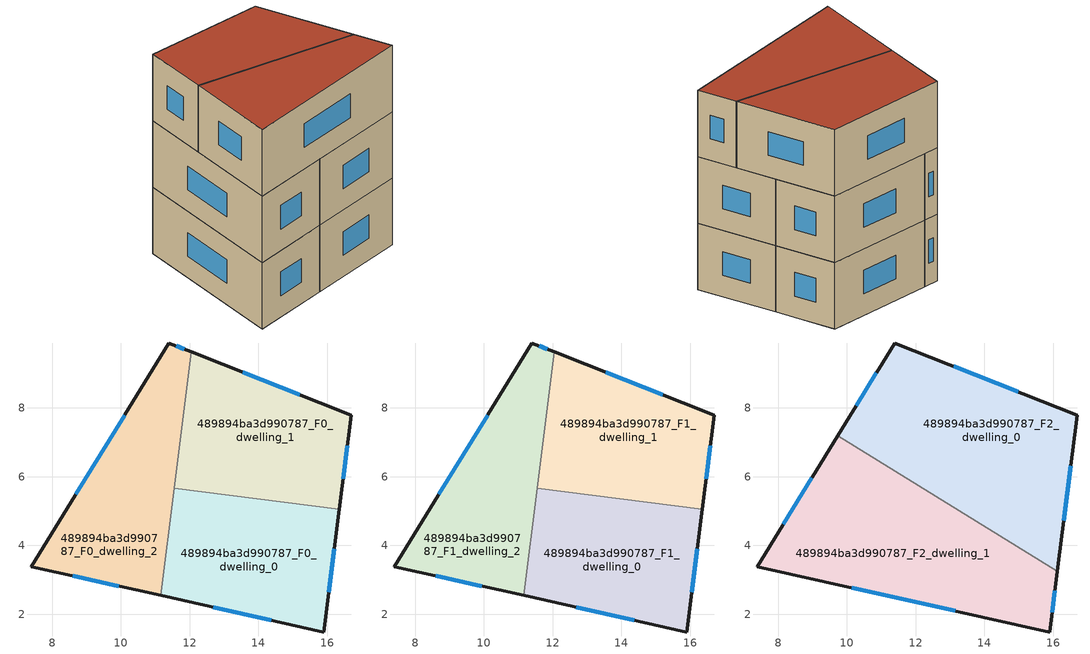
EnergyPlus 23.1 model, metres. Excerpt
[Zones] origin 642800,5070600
489894ba3d990787_F0_dwelling_0
 floor ground (EU_floor_Construction): 15.9,1.48 16.36,5.05 11.55,5.66 11.16,2.54 z0
 wall outside (EU_wall_Construction): 16.36,5.05 15.9,1.48 11.16,2.54 z0:3
 wall to 489894ba3d990787_F0_dwelling_1 (EU_wall_Construction): 11.55,5.66 16.36,5.05 z0:3
 wall to 489894ba3d990787_F0_dwelling_2 (EU_wall_Construction): 11.16,2.54 11.55,5.66 z0:3
 window (EU_Window_Construction): 16.21,3.9 16.05,2.63 / 14.37,1.82 12.69,2.2 z0.97:2.03
489894ba3d990787_F0_dwelling_1
 floor ground (EU_floor_Construction): 16.36,5.05 16.7,7.79 12.06,9.63 11.55,5.66 z0
 wall outside (EU_wall_Construction): 12.06,9.63 16.7,7.79 16.36,5.05 z0:3
 wall to 489894ba3d990787_F0_dwelling_2 (EU_wall_Construction): 11.55,5.66 12.06,9.63 z0:3
 window (EU_Window_Construction): 16.59,6.9 16.47,5.94 / 13.55,9.03 15.2,8.38 z0.97:2.03
489894ba3d990787_F0_dwelling_2
 floor ground (EU_floor_Construction): 11.16,2.54 12.06,9.63 11.4,9.89 7.4,3.38 z0
 wall outside (EU_wall_Construction): 11.16,2.54 7.4,3.38 11.4,9.89 12.06,9.63 z0:3
 window (EU_Window_Construction): 9.94,2.81 8.61,3.11 / 8.69,5.48 10.11,7.79 / 11.61,9.8 11.84,9.71 z0.97:2.03
489894ba3d990787_F1_dwelling_0
 floor to 489894ba3d990787_F0_dwelling_0 (EU_floor_Construction): 15.9,1.48 16.36,5.05 11.55,5.66 11.16,2.54 z3
 wall outside (EU_wall_Construction): 16.36,5.05 15.9,1.48 11.16,2.54 z3:6
 wall to 489894ba3d990787_F1_dwelling_1 (EU_wall_Construction): 11.55,5.66 16.36,5.05 z3:6
 wall to 489894ba3d990787_F1_dwelling_2 (EU_wall_Construction): 11.16,2.54 11.55,5.66 z3:6
 window (EU_Window_Construction): 16.21,3.9 16.05,2.63 / 14.37,1.82 12.69,2.2 z3.97:5.03
 ceiling adiabatic (EU_roof_Construction): 16.13,3.25 15.9,1.48 11.16,2.54 11.55,5.66 12.39,5.56 z6
489894ba3d990787_F1_dwelling_1
 floor to 489894ba3d990787_F0_dwelling_1 (EU_floor_Construction): 16.36,5.05 16.7,7.79 12.06,9.63 11.55,5.66 z3
 wall outside (EU_wall_Construction): 12.06,9.63 16.7,7.79 16.36,5.05 z3:6
 wall to 489894ba3d990787_F1_dwelling_2 (EU_wall_Construction): 11.55,5.66 12.06,9.63 z3:6
 window (EU_Window_Construction): 16.59,6.9 16.47,5.94 / 13.55,9.03 15.2,8.38 z3.97:5.03
489894ba3d990787_F1_dwelling_2
 floor to 489894ba3d990787_F0_dwelling_2 (EU_floor_Construction): 11.16,2.54 12.06,9.63 11.4,9.89 7.4,3.38 z3
 wall outside (EU_wall_Construction): 11.16,2.54 7.4,3.38 11.4,9.89 12.06,9.63 z3:6
 window (EU_Window_Construction): 9.94,2.81 8.61,3.11 / 8.69,5.48 10.11,7.79 / 11.61,9.8 11.84,9.71 z3.97:5.03
 ceiling adiabatic (EU_roof_Construction): 12.06,9.63 11.16,2.54 7.4,3.38 11.4,9.89 z6
489894ba3d990787_F2_dwelling_0
 floor to 489894ba3d990787_F1_dwelling_1 (EU_floor_Construction): 16.36,5.06 16.7,7.79 12.05,9.63 11.6,6.04 12.39,5.56 z6
 floor to 489894ba3d990787_F1_dwelling_0 (EU_floor_Construction): 16.13,3.25 16.36,5.06 12.39,5.56 z6
 floor adiabatic (EU_floor_Construction): 11.6,6.04 12.05,9.63 11.4,9.89 9.74,7.19 z6
 wall outside (EU_wall_Construction): 9.74,7.19 11.4,9.89 16.7,7.79 16.13,3.25 z6:9
 wall to 489894ba3d990787_F2_dwelling_1 (EU_wall_Construction): 16.13,3.25 9.74,7.19 z6:9
 window (EU_Window_Construction): 13.11,9.21 14.99,8.46 / 16.52,6.32 16.31,4.72 / 10.28,8.06 10.86,9.02 z6.97:8.03
 roof outside (EU_roof_Construction): 16.7,7.79 16.13,3.25 9.74,7.19 11.4,9.89 z9
489894ba3d990787_F2_dwelling_1
 floor to 489894ba3d990787_F1_dwelling_1 (EU_floor_Construction): 12.39,5.56 11.6,6.04 11.55,5.66 z6
 floor adiabatic (EU_floor_Construction): 15.9,1.48 16.13,3.25 12.39,5.56 11.55,5.66 11.6,6.04 9.74,7.19 7.4,3.38 z6
 wall outside (EU_wall_Construction): 16.13,3.25 15.9,1.48 7.4,3.38 9.74,7.19 z6:9
 window (EU_Window_Construction): 16.06,2.68 15.97,2.05 / 13.16,2.09 10.14,2.77 / 8.15,4.61 8.98,5.96 z6.97:8.03
 roof outside (EU_roof_Construction): 16.13,3.25 15.9,1.48 7.4,3.38 9.74,7.19 z9
[Building]
EU S2 Campaign: North Axis=0; Terrain=City; Solar Distribution=FullExterior
[Site:Location]
Lyon-Bron: Latitude=45.75; Longitude=5; Time Zone=1; Elevation=198
[SizingPeriod:WeatherFileDays]
AnnualSizingPeriod: Begin Month=1; Begin Day of Month=1; End Month=12; End Day of Month=31; Day of Week for Start Day=Monday; Use Weather File Daylight Saving Period=No; Use Weather File Rain and Snow Indicators=No
[MATERIAL]
EU_InternalMass_Material: Roughness=MediumRough; Thickness=0.1; Conductivity=1; Density=1800; Specific Heat=900; Thermal Absorptance=0.9; Solar Absorptance=0.7; Visible Absorptance=0.7
[MATERIAL:NOMASS] Roughness=MediumRough; Thermal Absorptance=0.9; Solar Absorptance=0.7; Visible Absorptance=0.7
Name | Thermal Resistance
EU_wall_NoMass | 2.20426
EU_roof_NoMass | 1.82421
EU_floor_NoMass | 2.14752
[WINDOWMATERIAL:SIMPLEGLAZINGSYSTEM]
EU_Window_SimpleGlazing: UFactor=2.59914; Solar Heat Gain Coefficient=0.76; Visible Transmittance=0.76
[CONSTRUCTION]
EU_wall_Construction: EU_wall_NoMass
EU_roof_Construction: EU_roof_NoMass
EU_floor_Construction: EU_floor_NoMass
EU_InternalMass_Construction: EU_InternalMass_Material
EU_Window_Construction: EU_Window_SimpleGlazing
[ZONE] Type=1; Multiplier=1; Ceiling Height=autocalculate; Floor Area=autocalculate; Part of Total Floor Area=Yes
Name | Volume
489894ba3d990787_F0_dwelling_0; 489894ba3d990787_F1_dwelling_0 | 49.0269
489894ba3d990787_F2_dwelling_0 | 73.5417
489894ba3d990787_F0_dwelling_1; 489894ba3d990787_F1_dwelling_1 | 49.0334
489894ba3d990787_F2_dwelling_1 | 73.5447
489894ba3d990787_F0_dwelling_2; 489894ba3d990787_F1_dwelling_2 | 49.0342
[INTERNALMASS] Construction=EU_InternalMass_Construction
Name | Zone or ZoneList | Surface Area
489894ba3d990787_F0_dwelling_0_EU_InternalMass | 489894ba3d990787_F0_dwelling_0 | 16.3416
489894ba3d990787_F0_dwelling_1_EU_InternalMass | 489894ba3d990787_F0_dwelling_1 | 16.3445
489894ba3d990787_F0_dwelling_2_EU_InternalMass | 489894ba3d990787_F0_dwelling_2 | 16.3447
489894ba3d990787_F1_dwelling_0_EU_InternalMass | 489894ba3d990787_F1_dwelling_0 | 16.3416
489894ba3d990787_F1_dwelling_1_EU_InternalMass | 489894ba3d990787_F1_dwelling_1 | 16.3445
489894ba3d990787_F1_dwelling_2_EU_InternalMass | 489894ba3d990787_F1_dwelling_2 | 16.3447
489894ba3d990787_F2_dwelling_0_EU_InternalMass | 489894ba3d990787_F2_dwelling_0 | 24.5139
489894ba3d990787_F2_dwelling_1_EU_InternalMass | 489894ba3d990787_F2_dwelling_1 | 24.5146
[OTHEREQUIPMENT] Fuel Type=Electricity; Design Level Calculation Method=Watts/Area; Power per Zone Floor Area=1; Fraction Latent=0; Fraction Radiant=0; Fraction Lost=0; Carbon Dioxide Generation Rate=0; EndUse Subcategory=EU_Step8_InternalGains
Name | Zone or ZoneList or Space or SpaceList | Schedule
EU_Step8_InternalGain_489894ba3d990787_F0_dwelling_0_f000 | 489894ba3d990787_F0_dwelling_0 | EU_Step8_GainSchedule_489894ba3d990787_F0_dwelling_0_f000
EU_Step8_InternalGain_489894ba3d990787_F0_dwelling_1_f000 | 489894ba3d990787_F0_dwelling_1 | EU_Step8_GainSchedule_489894ba3d990787_F0_dwelling_1_f000
EU_Step8_InternalGain_489894ba3d990787_F0_dwelling_2_f000 | 489894ba3d990787_F0_dwelling_2 | EU_Step8_GainSchedule_489894ba3d990787_F0_dwelling_2_f000
EU_Step8_InternalGain_489894ba3d990787_F1_dwelling_0_f000 | 489894ba3d990787_F1_dwelling_0 | EU_Step8_GainSchedule_489894ba3d990787_F1_dwelling_0_f000
EU_Step8_InternalGain_489894ba3d990787_F1_dwelling_1_f000 | 489894ba3d990787_F1_dwelling_1 | EU_Step8_GainSchedule_489894ba3d990787_F1_dwelling_1_f000
EU_Step8_InternalGain_489894ba3d990787_F1_dwelling_2_f000 | 489894ba3d990787_F1_dwelling_2 | EU_Step8_GainSchedule_489894ba3d990787_F1_dwelling_2_f000
EU_Step8_InternalGain_489894ba3d990787_F2_dwelling_0_f000 | 489894ba3d990787_F2_dwelling_0 | EU_Step8_GainSchedule_489894ba3d990787_F2_dwelling_0_f000
EU_Step8_InternalGain_489894ba3d990787_F2_dwelling_1_f000 | 489894ba3d990787_F2_dwelling_1 | EU_Step8_GainSchedule_489894ba3d990787_F2_dwelling_1_f000
[ZONEVENTILATION:DESIGNFLOWRATE] Schedule=EU_AlwaysOn; Design Flow Rate Calculation Method=AirChanges/Hour; Air Changes per Hour=0.567084; Ventilation Type=Natural; Fan Pressure Rise=0; Fan Total Efficiency=1; Constant Term Coefficient=1; Temperature Term Coefficient=0; Velocity Term Coefficient=0; Velocity Squared Term Coefficient=0; Minimum Indoor Temperature=-100; Maximum Indoor Temperature=100; Delta Temperature=-100; Minimum Outdoor Temperature=-100; Maximum Outdoor Temperature=100; Maximum Wind Speed=40
Name | Zone or ZoneList or Space or SpaceList
EU_ConstantAir_489894ba3d990787_F0_dwelling_0 | 489894ba3d990787_F0_dwelling_0
EU_ConstantAir_489894ba3d990787_F0_dwelling_1 | 489894ba3d990787_F0_dwelling_1
EU_ConstantAir_489894ba3d990787_F0_dwelling_2 | 489894ba3d990787_F0_dwelling_2
EU_ConstantAir_489894ba3d990787_F1_dwelling_0 | 489894ba3d990787_F1_dwelling_0
EU_ConstantAir_489894ba3d990787_F1_dwelling_1 | 489894ba3d990787_F1_dwelling_1
EU_ConstantAir_489894ba3d990787_F1_dwelling_2 | 489894ba3d990787_F1_dwelling_2
EU_ConstantAir_489894ba3d990787_F2_dwelling_0 | 489894ba3d990787_F2_dwelling_0
EU_ConstantAir_489894ba3d990787_F2_dwelling_1 | 489894ba3d990787_F2_dwelling_1
[HVACTEMPLATE:THERMOSTAT] Constant Heating Setpoint=20; Constant Cooling Setpoint=50
EU_HeatOnly_489894ba3d990787_F0_dwelling_0; EU_HeatOnly_489894ba3d990787_F0_dwelling_1; EU_HeatOnly_489894ba3d990787_F0_dwelling_2; EU_HeatOnly_489894ba3d990787_F1_dwelling_0; EU_HeatOnly_489894ba3d990787_F1_dwelling_1; EU_HeatOnly_489894ba3d990787_F1_dwelling_2; EU_HeatOnly_489894ba3d990787_F2_dwelling_0; EU_HeatOnly_489894ba3d990787_F2_dwelling_1
[HVACTEMPLATE:ZONE:IDEALLOADSAIRSYSTEM] System Availability Schedule=EU_AlwaysOn; Maximum Heating Supply Air Temperature=50; Minimum Cooling Supply Air Temperature=13; Maximum Heating Supply Air Humidity Ratio=0.0156; Minimum Cooling Supply Air Humidity Ratio=0.0077; Heating Limit=NoLimit; Cooling Limit=NoLimit; Heating Availability Schedule=EU_AlwaysOn; Cooling Availability Schedule=EU_CoolingOff; Dehumidification Control Type=ConstantSensibleHeatRatio; Cooling Sensible Heat Ratio=0.7; Dehumidification Setpoint=60; Humidification Control Type=None; Humidification Setpoint=30; Outdoor Air Method=None; Outdoor Air Flow Rate per Person=0.00944; Outdoor Air Flow Rate per Zone Floor Area=0; Outdoor Air Flow Rate per Zone=0; Demand Controlled Ventilation Type=None; Outdoor Air Economizer Type=NoEconomizer; Heat Recovery Type=None; Sensible Heat Recovery Effectiveness=0.7; Latent Heat Recovery Effectiveness=0.65
Name | Template Thermostat
489894ba3d990787_F0_dwelling_0 | EU_HeatOnly_489894ba3d990787_F0_dwelling_0
489894ba3d990787_F0_dwelling_1 | EU_HeatOnly_489894ba3d990787_F0_dwelling_1
489894ba3d990787_F0_dwelling_2 | EU_HeatOnly_489894ba3d990787_F0_dwelling_2
489894ba3d990787_F1_dwelling_0 | EU_HeatOnly_489894ba3d990787_F1_dwelling_0
489894ba3d990787_F1_dwelling_1 | EU_HeatOnly_489894ba3d990787_F1_dwelling_1
489894ba3d990787_F1_dwelling_2 | EU_HeatOnly_489894ba3d990787_F1_dwelling_2
489894ba3d990787_F2_dwelling_0 | EU_HeatOnly_489894ba3d990787_F2_dwelling_0
489894ba3d990787_F2_dwelling_1 | EU_HeatOnly_489894ba3d990787_F2_dwelling_1
[SIZING:ZONE] Zone Cooling Design Supply Air Temperature Input Method=SupplyAirTemperature; Zone Cooling Design Supply Air Temperature=13; Zone Heating Design Supply Air Temperature Input Method=SupplyAirTemperature; Zone Heating Design Supply Air Temperature=50; Zone Cooling Design Supply Air Humidity Ratio=0.008; Zone Heating Design Supply Air Humidity Ratio=0.008; Cooling Design Air Flow Method=DesignDay; Cooling Design Air Flow Rate=0; Cooling Minimum Air Flow per Zone Floor Area=0.000762; Cooling Minimum Air Flow=0; Cooling Minimum Air Flow Fraction=0.2; Heating Design Air Flow Method=DesignDay; Heating Design Air Flow Rate=0; Heating Maximum Air Flow per Zone Floor Area=0.002032; Heating Maximum Air Flow=0.141576; Heating Maximum Air Flow Fraction=0.3; Account for Dedicated Outdoor Air System=No; Dedicated Outdoor Air System Control Strategy=NeutralSupplyAir; Dedicated Outdoor Air Low Setpoint Temperature for Design=autosize; Dedicated Outdoor Air High Setpoint Temperature for Design=autosize; Zone Load Sizing Method=Sensible Load Only No Latent Load; Zone Latent Cooling Design Supply Air Humidity Ratio Input Method=HumidityRatioDifference; Zone Cooling Design Supply Air Humidity Ratio Difference=0.005; Zone Latent Heating Design Supply Air Humidity Ratio Input Method=HumidityRatioDifference; Zone Humidification Design Supply Air Humidity Ratio Difference=0.005
489894ba3d990787_F0_dwelling_0; 489894ba3d990787_F0_dwelling_1; 489894ba3d990787_F0_dwelling_2; 489894ba3d990787_F1_dwelling_0; 489894ba3d990787_F1_dwelling_1; 489894ba3d990787_F1_dwelling_2; 489894ba3d990787_F2_dwelling_0; 489894ba3d990787_F2_dwelling_1
[SCHEDULE:CONSTANT]
Name | Hourly Value
EU_AlwaysOn | 1
EU_CoolingOff | 0
[SCHEDULE:FILE] Column Number=1; Rows to Skip at Top=0; Number of Hours of Data=8760; Column Separator=Comma; Interpolate to Timestep=No; Minutes per Item=60; Adjust Schedule for Daylight Savings=Yes
Name | File
EU_Step8_GainSchedule_489894ba3d990787_F0_dwelling_0_f000 | ../../schedules/489894ba3d990787/489894ba3d990787_F0_dwelling_0_f000_gain.csv
EU_Step8_GainSchedule_489894ba3d990787_F0_dwelling_1_f000 | ../../schedules/489894ba3d990787/489894ba3d990787_F0_dwelling_1_f000_gain.csv
EU_Step8_GainSchedule_489894ba3d990787_F0_dwelling_2_f000 | ../../schedules/489894ba3d990787/489894ba3d990787_F0_dwelling_2_f000_gain.csv
EU_Step8_GainSchedule_489894ba3d990787_F1_dwelling_0_f000 | ../../schedules/489894ba3d990787/489894ba3d990787_F1_dwelling_0_f000_gain.csv
EU_Step8_GainSchedule_489894ba3d990787_F1_dwelling_1_f000 | ../../schedules/489894ba3d990787/489894ba3d990787_F1_dwelling_1_f000_gain.csv
EU_Step8_GainSchedule_489894ba3d990787_F1_dwelling_2_f000 | ../../schedules/489894ba3d990787/489894ba3d990787_F1_dwelling_2_f000_gain.csv
EU_Step8_GainSchedule_489894ba3d990787_F2_dwelling_0_f000 | ../../schedules/489894ba3d990787/489894ba3d990787_F2_dwelling_0_f000_gain.csv
EU_Step8_GainSchedule_489894ba3d990787_F2_dwelling_1_f000 | ../../schedules/489894ba3d990787/489894ba3d990787_F2_dwelling_1_f000_gain.csv
